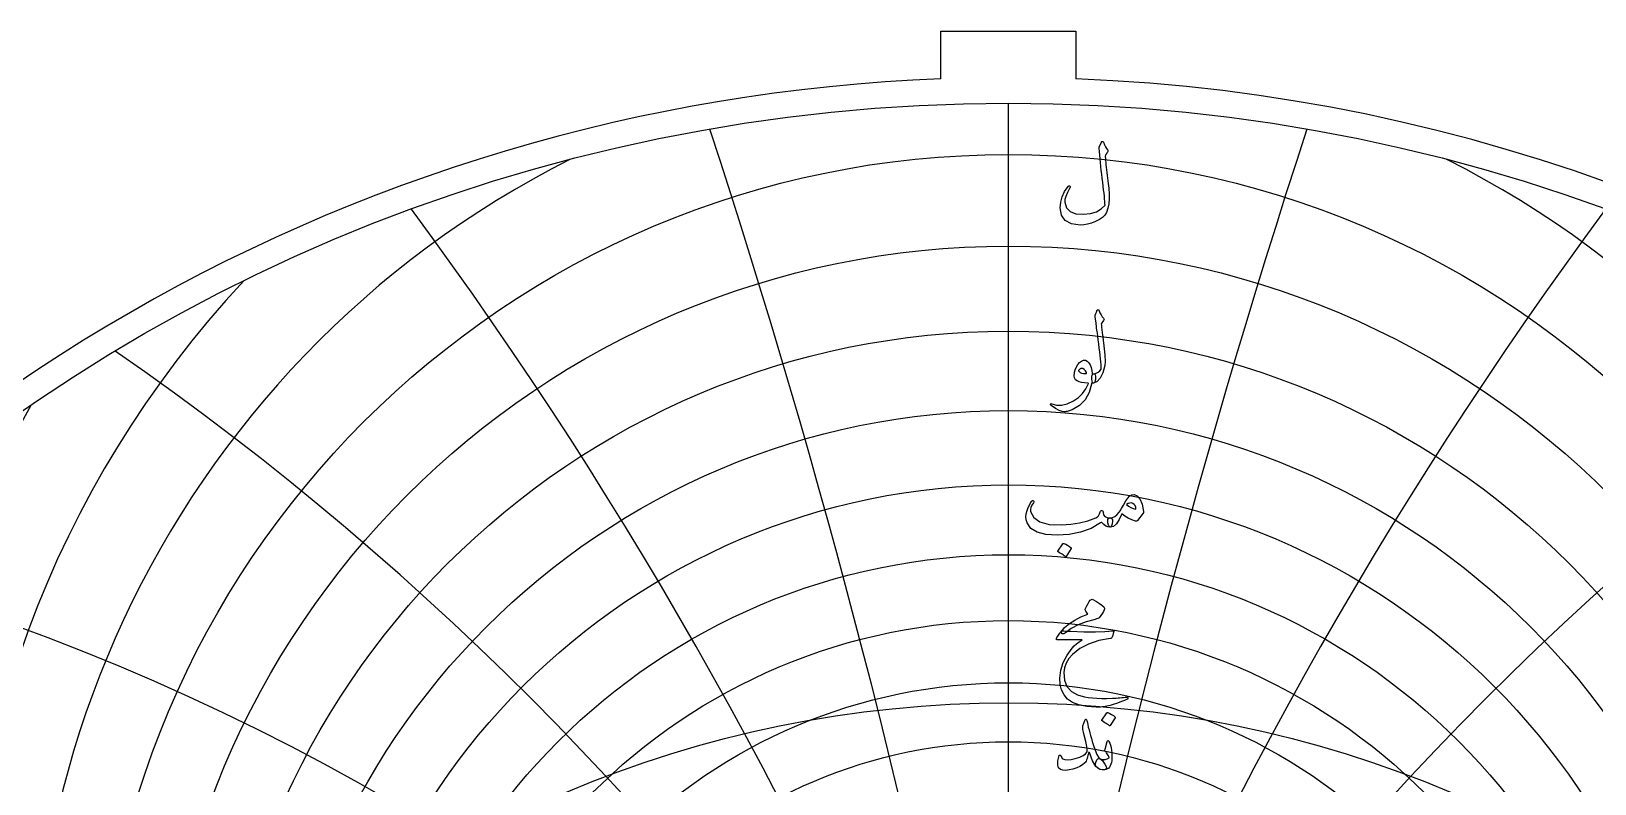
# Model space of a CAD drawing. Header units: millimetres. Extents: x -80 to 80, y -80 to 82.
# Drawn here: x -44.6 to 26.8, y 48.2 to 82.5 of the extents above; entities that cross this region are included whole.
import ezdxf

# ---------------------------------------------------------------- set-up
doc = ezdxf.new("R2010")
doc.units = ezdxf.units.MM
for name, color, linetype in [('CUT_OUTER', 1, 'Continuous'), ('ENGRAVE', 7, 'Continuous'), ('ENGRAVE_FINE', 8, 'Continuous'), ('TEXT', 5, 'Continuous')]:
    doc.layers.add(name, color=color, linetype=linetype)

msp = doc.modelspace()

# ---------------------------------------------------------------- linework, layer by layer
at = {"layer": 'CUT_OUTER'}
for points in [[(-3.08, 82.482), (3.08, 82.482), (3.08, 80.3107)], [(-3.08, 80.3107), (-3.08, 82.482)]]:
    msp.add_lwpolyline(points, dxfattribs=at)
for centre, radius, start, end in [((-0.0002, -0.0002), 80.3699, 149.413866, 87.803582), ((-0.0008, 0.0008), 80.3689, 92.195702, 149.41427)]:
    msp.add_arc(centre, radius, start, end, dxfattribs=at)
at = {"layer": 'ENGRAVE'}
msp.add_lwpolyline([(0, -79.2), (0, 79.2)], dxfattribs=at)
for centre, radius in [((0, 0), 79.2), ((0, 33.845), 38.8369), ((0, 28.7029), 26.8925), ((0, 0), 51.8435)]:
    msp.add_circle(centre, radius, dxfattribs=at)
msp.add_arc((0, 42.7672), 54.7362, 161.989839, 18.010161, dxfattribs=at)
at = {"layer": 'ENGRAVE_FINE'}
for centre, radius in [((0, 35.2478), 41.6134), ((0, 32.5867), 36.2119), ((0, 31.4563), 33.7199), ((0, 30.4399), 31.3448), ((0, 29.5254), 29.073), ((0, 27.9636), 24.7927), ((0, 27.3002), 22.7645)]:
    msp.add_circle(centre, radius, dxfattribs=at)
for centre, radius, start, end in [((-389.579, -45.0669), 395.5889, 3.747031, 18.1283), ((-389.579, -45.0669), 395.5889, 3.747031, 18.1283), ((389.579, -45.0669), 395.5889, 161.8717, 176.252969), ((389.579, -45.0669), 395.5889, 161.8717, 176.252969), ((0, 36.815), 44.563, 116.694811, 63.305189), ((-188.7333, -45.0669), 200.8457, 7.543642, 36.486596), ((-188.7333, -45.0669), 200.8457, 7.543642, 36.486596), ((188.7333, -45.0669), 200.8457, 143.513404, 172.456358), ((188.7333, -45.0669), 200.8457, 143.513404, 172.456358), ((0, 38.5703), 47.7117, 137.032807, 42.967193), ((-118.9803, -45.0669), 137.3866, 11.441846, 55.306369), ((-118.9803, -45.0669), 137.3866, 11.441846, 55.306369), ((118.9803, -45.0669), 137.3866, 124.693631, 168.558154), ((118.9803, -45.0669), 137.3866, 124.693631, 168.558154), ((0, 40.5427), 51.0904, 150.83708, 29.16292), ((-81.8655, -45.0669), 106.8678, 15.498747, 74.808085), ((-81.8655, -45.0669), 106.8678, 15.498747, 74.808085), ((81.8655, -45.0669), 106.8678, 105.191915, 164.501253), ((81.8655, -45.0669), 106.8678, 105.191915, 164.501253), ((0, 45.2872), 58.6948, 171.599741, 8.400259)]:
    msp.add_arc(centre, radius, start, end, dxfattribs=at)
at = {"layer": 'TEXT'}
for points in [[(4.2412, 77.4251), (4.2494, 77.4394), (4.26, 77.4497), (4.2729, 77.4558), (4.2881, 77.4579), (4.3033, 77.4552), (4.3162, 77.4473), (4.3267, 77.4342), (4.3349, 77.4157), (4.3785, 77.3083), (4.4251, 77.2155), (4.4746, 77.1373), (4.527, 77.0738), (4.5425, 77.051), (4.5469, 77.0246), (4.5401, 76.9947), (4.5223, 76.9614), (4.5109, 76.9453), (4.5, 76.9298), (4.4898, 76.9148), (4.4801, 76.9005), (4.471, 76.887), (4.4626, 76.8747), (4.4547, 76.8636), (4.4473, 76.8536), (4.435, 76.8355), (4.4263, 76.8138), (4.421, 76.7887), (4.4192, 76.76), (4.4248, 76.679), (4.4321, 76.5908), (4.4412, 76.4952), (4.452, 76.3923), (4.4643, 76.2821), (4.4778, 76.1645), (4.4924, 76.0397), (4.5082, 75.9075), (4.5259, 75.7756), (4.5416, 75.6516), (4.5552, 75.5356), (4.5668, 75.4274), (4.5766, 75.3269), (4.5849, 75.2336), (4.5918, 75.1477), (4.5972, 75.0691), (4.6034, 74.8364), (4.5843, 74.6159), (4.5401, 74.4078), (4.4708, 74.2119), (4.4031, 74.0969), (4.2986, 73.9906), (4.1572, 73.8931), (3.9789, 73.8044), (3.7857, 73.731), (3.6042, 73.6792), (3.4344, 73.649), (3.2764, 73.6405), (2.8806, 73.695), (2.5972, 73.8443), (2.4262, 74.0884), (2.3677, 74.4274), (2.3882, 74.68), (2.4543, 74.9274), (2.5662, 75.1695), (2.7237, 75.4063), (2.7357, 75.4201), (2.7483, 75.4286), (2.7614, 75.4318), (2.7752, 75.4298), (2.7898, 75.4242), (2.801, 75.4169), (2.8086, 75.4078), (2.8127, 75.397), (2.8156, 75.3809), (2.815, 75.3653), (2.8109, 75.3504), (2.8033, 75.3361), (2.6959, 75.1268), (2.6218, 74.9485), (2.5811, 74.8012), (2.5738, 74.685), (2.6519, 74.4347), (2.8209, 74.26), (3.0805, 74.1607), (3.4309, 74.137), (3.7468, 74.1713), (4.0152, 74.2506), (4.2363, 74.375), (4.4099, 74.5445), (4.4062, 74.6263), (4.3999, 74.7219), (4.391, 74.8312), (4.3794, 74.9543), (4.3649, 75.0915), (4.3472, 75.243), (4.3263, 75.4088), (4.3021, 75.589), (4.2793, 75.7749), (4.2576, 75.9579), (4.2371, 76.1379), (4.2178, 76.315), (4.2, 76.4892), (4.1839, 76.6604), (4.1695, 76.8288), (4.1569, 76.9942), (4.1382, 77.1534), (4.1391, 77.1716), (4.1417, 77.1885), (4.1461, 77.2044), (4.1523, 77.219)], [(3.9579, 69.5259), (3.9895, 69.6023), (4.0141, 69.6629), (4.0316, 69.7077), (4.0422, 69.7367), (4.0504, 69.7552), (4.0609, 69.7683), (4.0738, 69.7762), (4.089, 69.7789), (4.1063, 69.7759), (4.1206, 69.7672), (4.1321, 69.7525), (4.1405, 69.732), (4.1795, 69.6316), (4.226, 69.5412), (4.2802, 69.4607), (4.3419, 69.3901), (4.3592, 69.3676), (4.3642, 69.3421), (4.3569, 69.3137), (4.3373, 69.2824), (4.2342, 69.1372), (4.2412, 69.0722), (4.2483, 69.0084), (4.2553, 68.9457), (4.2623, 68.8843), (4.2693, 68.8239), (4.2764, 68.7648), (4.2834, 68.7069), (4.2904, 68.6501), (4.3551, 68.1243), (4.3946, 67.7133), (4.409, 67.417), (4.3982, 67.2355), (4.3097, 66.9062), (4.1944, 66.6629), (4.0521, 66.5057), (3.8829, 66.4346), (3.8782, 66.4346), (3.8736, 66.4346), (3.8689, 66.4346), (3.8642, 66.4346), (3.8364, 66.4609), (3.8185, 66.5212), (3.8106, 66.6155), (3.8127, 66.7437), (3.8171, 66.7911), (3.8302, 66.8257), (3.8522, 66.8474), (3.8829, 66.8561), (4.0018, 66.8798), (4.1007, 66.9229), (4.1798, 66.9852), (4.2389, 67.0669), (4.235, 67.165), (4.2278, 67.2765), (4.2174, 67.4015), (4.2038, 67.54), (4.1872, 67.6913), (4.1681, 67.855), (4.1463, 68.0309), (4.1218, 68.2191), (4.0993, 68.4042), (4.0785, 68.5704), (4.0595, 68.718), (4.0422, 68.8468), (4.0273, 68.9569), (4.0152, 69.0482), (4.0062, 69.1208), (4, 69.1747), (3.9532, 69.4416), (3.9517, 69.468), (3.952, 69.4908), (3.9541, 69.5101), (3.9579, 69.5259)], [(3.7893, 66.3831), (3.6795, 65.9975), (3.4953, 65.6746), (3.2368, 65.4144), (2.904, 65.2168), (2.8575, 65.1967), (2.8115, 65.1787), (2.7661, 65.1628), (2.7213, 65.1489), (2.6774, 65.1373), (2.6347, 65.1284), (2.5931, 65.1221), (2.5527, 65.1184), (2.452, 65.1328), (2.3185, 65.1852), (2.1522, 65.2756), (1.9532, 65.4041), (1.9318, 65.4226), (1.9192, 65.4404), (1.9154, 65.4577), (1.9204, 65.4744), (1.9315, 65.4873), (1.9461, 65.4931), (1.9643, 65.492), (1.986, 65.4838), (2.1929, 65.4167), (2.4251, 65.417), (2.6824, 65.4846), (2.9649, 65.6196), (3.1956, 65.7762), (3.3864, 65.9603), (3.5375, 66.172), (3.6487, 66.4112), (3.6479, 66.4197), (3.6452, 66.4264), (3.6408, 66.4314), (3.6347, 66.4346), (3.4734, 66.444), (3.3361, 66.4627), (3.2228, 66.4908), (3.1335, 66.5283), (3.0644, 66.5862), (3.0211, 66.6664), (3.0035, 66.7689), (3.0117, 66.8936), (3.0144, 66.9101), (3.0176, 66.927), (3.0214, 66.9441), (3.0258, 66.9615), (3.0308, 66.9795), (3.0363, 66.9984), (3.0425, 67.0182), (3.0492, 67.0388), (3.1042, 67.1726), (3.171, 67.2835), (3.2494, 67.3717), (3.3396, 67.4369), (3.4318, 67.4727), (3.5164, 67.4721), (3.5934, 67.4352), (3.6628, 67.362), (3.7234, 67.2601), (3.7693, 67.1419), (3.8007, 67.0072), (3.8174, 66.8561), (3.8266, 66.8563), (3.8355, 66.8567), (3.8441, 66.8575), (3.8525, 66.8585), (3.8608, 66.8595), (3.8695, 66.8602), (3.8784, 66.8607), (3.8876, 66.8608), (3.9192, 66.8541), (3.9438, 66.8339), (3.9614, 66.8002), (3.9719, 66.7531), (3.9763, 66.7013), (3.9754, 66.6489), (3.9693, 66.5959), (3.9579, 66.5423), (3.9429, 66.4952), (3.9263, 66.4615), (3.9078, 66.4413), (3.8876, 66.4346), (3.7986, 66.4346), (3.798, 66.4261), (3.7963, 66.4147), (3.7934, 66.4003), (3.7893, 66.3831)], [(3.5644, 66.9077), (3.5152, 66.9934), (3.4614, 67.054), (3.4028, 67.0895), (3.3396, 67.0997), (3.3018, 67.0897), (3.2682, 67.0739), (3.2386, 67.0523), (3.2131, 67.0248), (3.2049, 67.0101), (3.2038, 66.9943), (3.2096, 66.9773), (3.2225, 66.9592), (3.2708, 66.9167), (3.3408, 66.8878), (3.4324, 66.8722), (3.5457, 66.8702), (3.5574, 66.8725), (3.5644, 66.8796), (3.5668, 66.8913), (3.5644, 66.9077)], [(1.0679, 61.0465), (1.0846, 61.0646), (1.1019, 61.0723), (1.1197, 61.0693), (1.1382, 61.0559), (1.1522, 61.0383), (1.1569, 61.0184), (1.1522, 60.9961), (1.1382, 60.9716), (1.0668, 60.8609), (1.0211, 60.7584), (1.0012, 60.6642), (1.007, 60.5781), (1.1537, 60.2953), (1.4391, 60.098), (1.8633, 59.9862), (2.4262, 59.9598), (2.844, 59.9906), (3.2448, 60.0547), (3.6285, 60.1522), (3.9953, 60.283), (4.06, 60.3214), (4.1136, 60.3802), (4.1561, 60.4596), (4.1874, 60.5594), (4.1979, 60.5878), (4.2155, 60.6074), (4.2401, 60.6182), (4.2717, 60.6203), (4.2942, 60.6106), (4.3103, 60.591), (4.32, 60.5614), (4.3232, 60.5219), (4.3452, 60.4241), (4.4064, 60.3509), (4.5068, 60.3023), (4.6464, 60.2783), (4.6968, 60.2672), (4.7307, 60.2385), (4.7483, 60.1923), (4.7494, 60.1285), (4.7325, 60.0096), (4.7096, 59.9247), (4.6809, 59.8738), (4.6464, 59.8568), (4.5436, 59.8703), (4.4462, 59.9107), (4.354, 59.978), (4.267, 60.0723), (4.2597, 60.0761), (4.2471, 60.0734), (4.2292, 60.0643), (4.2061, 60.0488), (3.7693, 59.8029), (3.2928, 59.6273), (2.7764, 59.5219), (2.2202, 59.4868), (1.7061, 59.5219), (1.3068, 59.6273), (1.0223, 59.8029), (0.8525, 60.0488), (0.8138, 60.1861), (0.8009, 60.3264), (0.8138, 60.4695), (0.8525, 60.6156), (0.9046, 60.7514), (0.9579, 60.8685), (1.0123, 60.9669), (1.0679, 61.0465)], [(5.7331, 61.3463), (5.8797, 61.2942), (6.0012, 61.1472), (6.0975, 60.9054), (6.1687, 60.5687), (6.1713, 60.5444), (6.1698, 60.5231), (6.1643, 60.5046), (6.1546, 60.4891), (5.897, 60.1659), (5.8791, 60.1463), (5.8584, 60.1343), (5.8346, 60.1299), (5.808, 60.1331), (5.6329, 60.1929), (5.4684, 60.269), (5.3144, 60.3615), (5.171, 60.4704), (5.0554, 60.2019), (4.9286, 60.0102), (4.7907, 59.8951), (4.6417, 59.8568), (4.625, 59.8629), (4.6078, 59.8814), (4.5899, 59.9121), (4.5715, 59.9552), (4.5431, 60.0617), (4.5328, 60.1472), (4.5407, 60.2116), (4.5668, 60.2549), (4.582, 60.2652), (4.5996, 60.2725), (4.6195, 60.2769), (4.6417, 60.2783), (4.7483, 60.2965), (4.8525, 60.3463), (4.9544, 60.4276), (5.0539, 60.5406), (5.0975, 60.6062), (5.1628, 60.7139), (5.2497, 60.8638), (5.3583, 61.0559), (5.4432, 61.1829), (5.534, 61.2737), (5.6306, 61.3281), (5.7331, 61.3463)], [(5.3958, 60.8872), (5.4836, 60.8141), (5.5832, 60.7538), (5.6944, 60.7063), (5.8174, 60.6718), (5.8106, 60.764), (5.7858, 60.8392), (5.7427, 60.8975), (5.6815, 60.9388), (5.611, 60.9601), (5.5398, 60.9587), (5.4681, 60.9344), (5.3958, 60.8872)], [(2.4871, 59.1027), (2.493, 59.1085), (2.5012, 59.1121), (2.5117, 59.1132), (2.5246, 59.1121), (2.6156, 59.0752), (2.7014, 59.0301), (2.7819, 58.9768), (2.8572, 58.9153), (2.8645, 58.906), (2.8677, 58.8966), (2.8668, 58.8872), (2.8618, 58.8779), (2.6417, 58.5219), (2.6335, 58.5134), (2.623, 58.5114), (2.6101, 58.5157), (2.5949, 58.5266), (2.5817, 58.5359), (2.5609, 58.55), (2.5325, 58.5687), (2.4965, 58.5922), (2.4523, 58.6203), (2.3993, 58.653), (2.3375, 58.6905), (2.267, 58.7327), (2.2576, 58.7397), (2.2529, 58.7467), (2.2529, 58.7537), (2.2576, 58.7608)], [(3.9532, 55.6494), (3.5439, 55.5425), (3.1827, 55.4046), (2.8695, 55.2357), (2.6042, 55.0358), (2.5635, 55.0051), (2.5258, 54.9878), (2.4909, 54.984), (2.459, 54.9936), (2.4219, 55.0378), (2.4274, 55.1002), (2.4757, 55.1807), (2.5668, 55.2794), (2.7819, 55.4579), (3.0293, 55.6189), (3.3089, 55.7624), (3.6206, 55.8883), (3.5316, 56.0194), (3.515, 56.0522), (3.507, 56.085), (3.5079, 56.1178), (3.5176, 56.1506), (3.5805, 56.2756), (3.6382, 56.3789), (3.6906, 56.4606), (3.7377, 56.5206), (3.7679, 56.549), (3.7974, 56.5639), (3.8264, 56.5654), (3.8548, 56.5534), (4.0196, 56.4603), (4.1581, 56.373), (4.2702, 56.2917), (4.356, 56.2161), (4.3727, 56.1918), (4.3806, 56.1611), (4.3797, 56.1239), (4.3701, 56.0803), (4.3399, 56.0121), (4.2916, 55.9292), (4.2251, 55.8318), (4.1405, 55.7196), (4.1183, 55.703), (4.0797, 55.6857), (4.0246, 55.6678), (3.9532, 55.6494)], [(2.8478, 55.1061), (3.4488, 55.085), (3.9684, 55.0826), (4.4066, 55.099), (4.7635, 55.1342), (4.7745, 55.1355), (4.784, 55.1347), (4.792, 55.132), (4.7986, 55.1271), (4.8035, 55.1205), (4.8062, 55.1125), (4.807, 55.103), (4.8057, 55.092), (4.7964, 55.0493), (4.7875, 55.01), (4.7789, 54.9743), (4.7705, 54.9421), (4.7625, 54.9134), (4.7547, 54.8883), (4.7472, 54.8666), (4.7401, 54.8484), (4.7249, 54.8195), (4.7073, 54.7981), (4.6874, 54.7843), (4.6651, 54.7782), (4.1241, 54.6801), (3.6534, 54.5264), (3.2529, 54.3171), (2.9227, 54.0522), (2.7559, 53.8616), (2.6347, 53.6599), (2.5591, 53.4471), (2.5293, 53.2231), (2.558, 52.8716), (2.6721, 52.585), (2.8718, 52.3634), (3.1569, 52.2067), (3.3048, 52.1593), (3.4672, 52.1201), (3.6443, 52.0891), (3.8361, 52.0662), (4.0422, 52.0513), (4.2623, 52.044), (4.4965, 52.0443), (4.7448, 52.0522), (4.833, 52.0571), (4.9198, 52.0627), (5.0052, 52.0689), (5.089, 52.0756), (5.1708, 52.0829), (5.25, 52.0908), (5.3266, 52.0993), (5.4005, 52.1084), (5.423, 52.1095), (5.4391, 52.1037), (5.4488, 52.0908), (5.452, 52.0709), (5.4503, 52.0478), (5.445, 52.0299), (5.4362, 52.0173), (5.4239, 52.01), (5.2916, 51.9541), (5.1663, 51.9035), (5.048, 51.8581), (4.9368, 51.818), (4.8329, 51.7828), (4.7366, 51.7524), (4.6479, 51.7266), (4.5668, 51.7056), (4.4905, 51.69), (4.4163, 51.6763), (4.3441, 51.6643), (4.274, 51.654), (4.2057, 51.6461), (4.1388, 51.6412), (4.0734, 51.6391), (4.0094, 51.64), (3.5726, 51.6739), (3.2085, 51.7477), (2.9169, 51.8613), (2.6979, 52.0147), (2.5372, 52.2064), (2.4251, 52.4304), (2.3615, 52.6865), (2.3466, 52.9749), (2.3926, 53.3326), (2.5024, 53.6798), (2.676, 54.0165), (2.9134, 54.3426), (3.0062, 54.4412), (3.1113, 54.5358), (3.2287, 54.6262), (3.3583, 54.7126), (2.2248, 54.722), (2.1976, 54.7337), (2.1862, 54.7548), (2.1906, 54.7852), (2.2108, 54.825), (2.2488, 54.883), (2.2834, 54.9351), (2.3144, 54.9813), (2.3419, 55.0217), (2.3659, 55.056), (2.3864, 55.0838), (2.4034, 55.1052), (2.4169, 55.1201), (2.4473, 55.1227), (2.5293, 55.1213), (2.6628, 55.1157), (2.8478, 55.1061)], [(4.4942, 51.3872), (4.5, 51.393), (4.5082, 51.3965), (4.5188, 51.3977), (4.5316, 51.3965), (4.6227, 51.3596), (4.7085, 51.3146), (4.789, 51.2613), (4.8642, 51.1998), (4.8715, 51.1904), (4.8747, 51.1811), (4.8739, 51.1717), (4.8689, 51.1623), (4.6487, 50.8064), (4.6405, 50.7979), (4.63, 50.7958), (4.6171, 50.8002), (4.6019, 50.811), (4.5887, 50.8204), (4.5679, 50.8345), (4.5395, 50.8532), (4.5035, 50.8766), (4.4593, 50.9047), (4.4064, 50.9375), (4.3446, 50.975), (4.274, 51.0171), (4.2647, 51.0242), (4.26, 51.0312), (4.26, 51.0382), (4.2647, 51.0452)], [(3.5902, 50.9844), (3.6171, 50.8615), (3.6464, 50.7367), (3.678, 50.6098), (3.712, 50.4808), (3.7483, 50.3492), (3.7869, 50.2144), (3.8279, 50.0764), (3.8712, 49.9352), (3.9587, 49.6811), (4.0387, 49.4902), (4.111, 49.3626), (4.1757, 49.2982), (4.2322, 49.2598), (4.2893, 49.2057), (4.3469, 49.1357), (4.4052, 49.0499), (4.4602, 48.9436), (4.4754, 48.8637), (4.4508, 48.8102), (4.3864, 48.7829), (4.1783, 48.804), (3.9942, 48.9422), (3.834, 49.1975), (3.6979, 49.5698), (3.695, 49.576), (3.6909, 49.5804), (3.6856, 49.583), (3.6792, 49.5839), (3.6745, 49.583), (3.6698, 49.5804), (3.6651, 49.576), (3.6604, 49.5698), (3.6473, 49.5095), (3.6312, 49.4457), (3.6121, 49.3784), (3.5902, 49.3075), (3.5662, 49.2405), (3.541, 49.1846), (3.5147, 49.1398), (3.4871, 49.1061), (3.3882, 49.0198), (3.2647, 48.9434), (3.1165, 48.8769), (2.9438, 48.8204), (2.7682, 48.7785), (2.6159, 48.7607), (2.4871, 48.7668), (2.3817, 48.797), (2.2916, 48.8725), (2.2506, 49.0054), (2.2588, 49.1957), (2.3162, 49.4434), (2.3217, 49.4516), (2.3291, 49.4574), (2.3381, 49.4609), (2.349, 49.4621), (2.3618, 49.4606), (2.3724, 49.4562), (2.3806, 49.4489), (2.3864, 49.4387), (2.4087, 49.3869), (2.4333, 49.3438), (2.4602, 49.3096), (2.4895, 49.2841), (2.5808, 49.2501), (2.7049, 49.242), (2.8618, 49.2595), (3.0515, 49.3028), (3.2538, 49.3678), (3.411, 49.441), (3.5231, 49.5224), (3.5902, 49.612), (3.6013, 49.7027), (3.5832, 49.8579), (3.5357, 50.0774), (3.459, 50.3614), (3.4222, 50.511), (3.4005, 50.6319), (3.3941, 50.7241), (3.4028, 50.7876), (3.4918, 51.0406), (3.5015, 51.0672), (3.5117, 51.0862), (3.5226, 51.0976), (3.534, 51.1014), (3.548, 51.0941), (3.5621, 51.0722), (3.5761, 51.0356), (3.5902, 50.9844)], [(4.5363, 49.4715), (4.5088, 49.5174), (4.4825, 49.5569), (4.4573, 49.59), (4.4333, 49.6167), (4.416, 49.6395), (4.4064, 49.6658), (4.4043, 49.6957), (4.4099, 49.7291), (4.5082, 50.085), (4.522, 50.1161), (4.5398, 50.1249), (4.5618, 50.1114), (4.5879, 50.0757), (4.6271, 49.9999), (4.6605, 49.9082), (4.688, 49.8008), (4.7096, 49.6776), (4.7222, 49.5593), (4.7272, 49.4434), (4.7246, 49.3298), (4.7143, 49.2185), (4.6976, 49.1216), (4.6757, 49.037), (4.6484, 48.9647), (4.616, 48.9047), (4.5758, 48.8602), (4.5211, 48.8251), (4.4517, 48.7993), (4.3677, 48.7829), (4.2816, 48.7797), (4.2014, 48.7935), (4.1271, 48.8242), (4.0586, 48.8719), (4.0056, 48.9325), (3.9778, 49.0019), (3.9751, 49.0801), (3.9977, 49.167), (4.0337, 49.2381), (4.0761, 49.2829), (4.125, 49.3014), (4.1804, 49.2935), (4.308, 49.2627), (4.4192, 49.2595), (4.5141, 49.2838), (4.5925, 49.3356), (4.5943, 49.3494), (4.5855, 49.3766), (4.5662, 49.4173), (4.5363, 49.4715)]]:
    msp.add_lwpolyline(points, close=True, dxfattribs=at)

doc.saveas('drawing.dxf')
